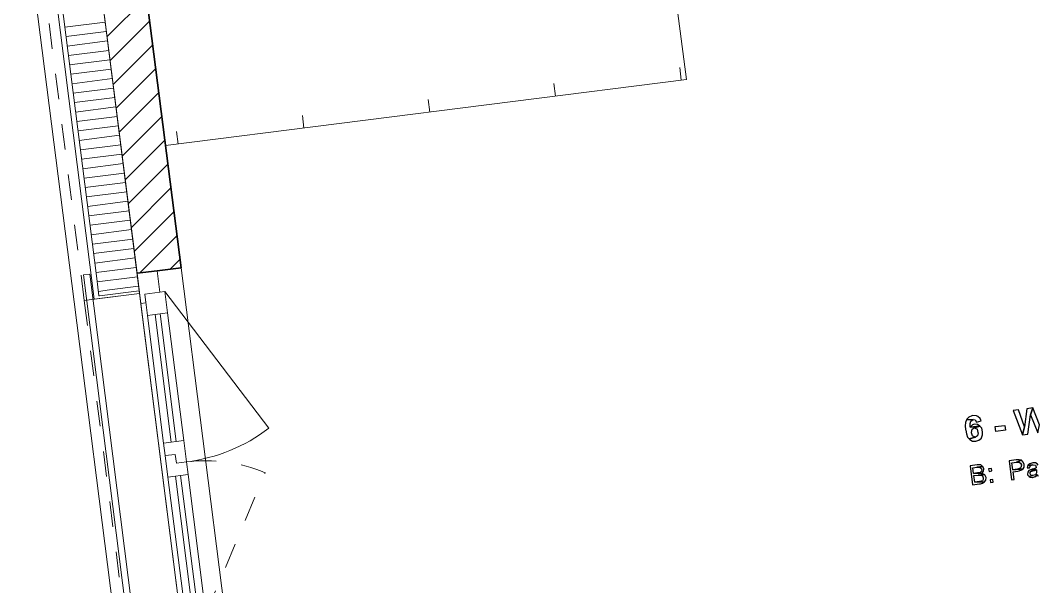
# Model space of a CAD drawing. Header units: metres. Extents: x 2713679.5 to 2713747.3, y 1226017.1 to 1226104.2.
# Drawn here: x 2713689.714 to 2713693.726, y 1226037.639 to 1226039.872 of the extents above; entities that cross this region are included whole.
import ezdxf

# ---------------------------------------------------------------- set-up
doc = ezdxf.new("R2010")
doc.units = ezdxf.units.M
doc.header["$MEASUREMENT"] = 0
doc.linetypes.add('Strich 2_1mm', pattern=[0.15, 0.1, -0.05])
doc.layers.add('plangrafiken', color=251, linetype='Continuous')
doc.layers.add('waende_stuetzen', color=250, linetype='Continuous')
doc.layers.add('texte', color=7, linetype='Continuous', true_color=0x000000)

msp = doc.modelspace()

# ---------------------------------------------------------------- linework, layer by layer
at = {"layer": 'plangrafiken', "color": 7, "linetype": 'Continuous', "lineweight": 13}
for p, q in [((2713692.3404, 1226039.6388), (2713692.2182, 1226040.6011)), ((2713690.1647, 1226040.3405), (2713690.2868, 1226039.3782)), ((2713692.3205, 1226039.6363), (2713692.3142, 1226039.6859)), ((2713690.2868, 1226039.3782), (2713692.3404, 1226039.6388)), ((2713691.8245, 1226039.5734), (2713691.8182, 1226039.623)), ((2713691.3285, 1226039.5104), (2713691.3222, 1226039.56)), ((2713690.8324, 1226039.4475), (2713690.8262, 1226039.4971)), ((2713690.3364, 1226039.3845), (2713690.3301, 1226039.4341)), ((2713689.9882, 1226038.8716), (2713689.9634, 1226038.8685)), ((2713689.9634, 1226038.8685), (2713690.321, 1226036.051)), ((2713690.3458, 1226036.0542), (2713689.9882, 1226038.8716))]:
    msp.add_line(p, q, dxfattribs=at)
at = {"layer": 'texte'}
for points in [[(2713693.6498, 1226038.3368), (2713693.6288, 1226038.3343), (2713693.6659, 1226038.2379), (2713693.6733, 1226038.27)], [(2713693.7067, 1226038.3442), (2713693.6832, 1226038.3405), (2713693.6733, 1226038.27), (2713693.6659, 1226038.2379), (2713693.6869, 1226038.2403), (2713693.698, 1226038.317)], [(2713693.7067, 1226038.3442), (2713693.698, 1226038.317), (2713693.7265, 1226038.2453), (2713693.7326, 1226038.2774)], [(2713693.4445, 1226038.2972), (2713693.4408, 1226038.2873), (2713693.4396, 1226038.2737), (2713693.4408, 1226038.2589), (2713693.442, 1226038.2564), (2713693.4445, 1226038.2416), (2713693.4495, 1226038.2292), (2713693.4556, 1226038.2218), (2713693.4804, 1226038.2292), (2713693.4705, 1226038.2329), (2713693.4692, 1226038.2342), (2713693.4643, 1226038.2465), (2713693.4643, 1226038.2478), (2713693.4668, 1226038.2601), (2713693.4754, 1226038.2651), (2713693.4977, 1226038.2725), (2713693.4594, 1226038.2688), (2713693.4594, 1226038.2824), (2713693.4618, 1226038.2923), (2713693.4717, 1226038.2985)], [(2713693.4705, 1226038.3145), (2713693.4655, 1226038.3133), (2713693.4544, 1226038.3083), (2713693.4458, 1226038.2997), (2713693.4445, 1226038.2972), (2713693.4717, 1226038.2985), (2713693.4791, 1226038.2972), (2713693.4841, 1226038.2886), (2713693.5026, 1226038.2935), (2713693.4989, 1226038.3022), (2713693.4903, 1226038.3108), (2713693.4841, 1226038.3133)], [(2713693.4767, 1226038.2799), (2713693.4692, 1226038.2774), (2713693.4594, 1226038.2688), (2713693.4977, 1226038.2725), (2713693.489, 1226038.2787)], [(2713693.4977, 1226038.2725), (2713693.4754, 1226038.2651), (2713693.4853, 1226038.2614), (2713693.4866, 1226038.2601), (2713693.4903, 1226038.2478), (2713693.4915, 1226038.2465), (2713693.489, 1226038.2342), (2713693.4804, 1226038.2292), (2713693.4556, 1226038.2218), (2713693.4581, 1226038.2193), (2713693.4692, 1226038.2131), (2713693.4816, 1226038.2131), (2713693.4816, 1226038.2131), (2713693.494, 1226038.2168), (2713693.5039, 1226038.2255), (2713693.5039, 1226038.2267), (2713693.5088, 1226038.2379), (2713693.5088, 1226038.2502), (2713693.5088, 1226038.2502), (2713693.5051, 1226038.2638)], [(2713693.5608, 1226038.2515), (2713693.5583, 1226038.2713), (2713693.5966, 1226038.275), (2713693.5991, 1226038.2564), (2713693.5608, 1226038.2515)], [(2713693.4866, 1226038.1192), (2713693.4594, 1226038.1154), (2713693.4692, 1226038.0413), (2713693.4965, 1226038.045), (2713693.5002, 1226038.045), (2713693.5088, 1226038.0474), (2713693.5162, 1226038.0524), (2713693.4779, 1226038.0511), (2713693.4742, 1226038.0771), (2713693.4915, 1226038.0796), (2713693.515, 1226038.0821), (2713693.5063, 1226038.0858), (2713693.5063, 1226038.087), (2713693.473, 1226038.0858), (2713693.4705, 1226038.108), (2713693.4853, 1226038.1105), (2713693.5088, 1226038.113), (2713693.5014, 1226038.1192), (2713693.4977, 1226038.1192)], [(2713693.6411, 1226038.1389), (2713693.6127, 1226038.1352), (2713693.6226, 1226038.061), (2713693.6325, 1226038.0623), (2713693.6288, 1226038.0919), (2713693.6473, 1226038.0944), (2713693.6523, 1226038.0957), (2713693.6622, 1226038.0994), (2713693.6683, 1226038.1043), (2713693.6275, 1226038.1006), (2713693.6238, 1226038.1278), (2713693.6424, 1226038.1303), (2713693.6622, 1226038.1377), (2713693.6622, 1226038.1377), (2713693.6523, 1226038.1389), (2713693.651, 1226038.1389)], [(2713693.6622, 1226038.1377), (2713693.6424, 1226038.1303), (2713693.6523, 1226038.1303), (2713693.6584, 1226038.1266), (2713693.6622, 1226038.1192), (2713693.6622, 1226038.1179), (2713693.6597, 1226038.1093), (2713693.6572, 1226038.1068), (2713693.6461, 1226038.1031), (2713693.6275, 1226038.1006), (2713693.6683, 1226038.1043), (2713693.672, 1226038.1105), (2713693.672, 1226038.1204), (2713693.672, 1226038.1216), (2713693.6683, 1226038.1303)], [(2713693.6869, 1226038.1167), (2713693.6844, 1226038.108), (2713693.6931, 1226038.108), (2713693.6968, 1226038.1167), (2713693.6968, 1226038.1167), (2713693.7054, 1226038.1192)], [(2713693.5088, 1226038.113), (2713693.4853, 1226038.1105), (2713693.4866, 1226038.1105), (2713693.4965, 1226038.1105), (2713693.5026, 1226038.1068), (2713693.5051, 1226038.1006), (2713693.5039, 1226038.0944), (2713693.4989, 1226038.0895), (2713693.489, 1226038.0882), (2713693.473, 1226038.0858), (2713693.5063, 1226038.087), (2713693.5125, 1226038.0944), (2713693.5138, 1226038.1031), (2713693.5138, 1226038.1043), (2713693.5101, 1226038.113)], [(2713693.515, 1226038.0821), (2713693.4915, 1226038.0796), (2713693.4927, 1226038.0796), (2713693.5026, 1226038.0796), (2713693.5088, 1226038.0759), (2713693.5113, 1226038.0685), (2713693.5113, 1226038.0623), (2713693.5076, 1226038.0573), (2713693.5026, 1226038.0549), (2713693.4965, 1226038.0536), (2713693.4779, 1226038.0511), (2713693.5162, 1226038.0524), (2713693.5212, 1226038.0598), (2713693.5212, 1226038.0598), (2713693.5224, 1226038.0697), (2713693.5212, 1226038.0722), (2713693.5175, 1226038.0808)], [(2713693.5434, 1226038.1056), (2713693.5323, 1226038.1043), (2713693.5348, 1226038.0932), (2713693.5447, 1226038.0957)], [(2713693.6968, 1226038.1006), (2713693.6906, 1226038.0969), (2713693.6869, 1226038.0907), (2713693.6856, 1226038.0833), (2713693.6856, 1226038.0808), (2713693.6918, 1226038.0734), (2713693.7067, 1226038.0771), (2713693.6992, 1226038.0796), (2713693.6955, 1226038.0845), (2713693.6955, 1226038.0895), (2713693.6992, 1226038.0932), (2713693.7067, 1226038.0957), (2713693.7129, 1226038.0969), (2713693.7215, 1226038.1006)], [(2713693.7166, 1226038.0808), (2713693.7067, 1226038.0771), (2713693.6918, 1226038.0734), (2713693.6955, 1226038.0709), (2713693.7054, 1226038.0697), (2713693.7067, 1226038.0697), (2713693.7153, 1226038.0734), (2713693.7166, 1226038.0734), (2713693.7252, 1226038.0808)], [(2713693.5484, 1226038.0623), (2713693.5385, 1226038.061), (2713693.5397, 1226038.0499), (2713693.5496, 1226038.0511)]]:
    msp.add_lwpolyline(points, close=True, dxfattribs=at)
msp.add_lwpolyline([(2713693.7277, 1226038.1179), (2713693.724, 1226038.1241), (2713693.7178, 1226038.1278), (2713693.7166, 1226038.1278), (2713693.7067, 1226038.1278), (2713693.703, 1226038.1266), (2713693.6943, 1226038.1241), (2713693.6943, 1226038.1241), (2713693.6869, 1226038.1179), (2713693.6869, 1226038.1167), (2713693.7054, 1226038.1192), (2713693.7079, 1226038.1204), (2713693.7166, 1226038.1179), (2713693.7203, 1226038.1105), (2713693.7203, 1226038.108), (2713693.7153, 1226038.1056), (2713693.7042, 1226038.1031), (2713693.6968, 1226038.1006), (2713693.7215, 1226038.1006), (2713693.7215, 1226038.0969), (2713693.7215, 1226038.0882), (2713693.7166, 1226038.0808), (2713693.7252, 1226038.0808), (2713693.7277, 1226038.0746)], dxfattribs=at)
at = {"layer": 'waende_stuetzen', "color": 7, "linetype": 'Continuous', "lineweight": 18}
for p, q in [((2713689.7936, 1226040.4446), (2713690.0058, 1226038.773)), ((2713689.8236, 1226040.3678), (2713690.0155, 1226038.8549)), ((2713690.1743, 1226038.875), (2713689.9823, 1226040.3879)), ((2713690.0155, 1226038.8549), (2713690.0244, 1226038.7855)), ((2713690.1843, 1226038.7957), (2713690.1743, 1226038.875)), ((2713690.1831, 1226038.8056), (2713690.1743, 1226038.875)), ((2713690.0268, 1226038.7858), (2713690.1831, 1226038.8056)), ((2713690.1843, 1226038.7957), (2713690.1831, 1226038.8056)), ((2713689.9661, 1226038.768), (2713689.9859, 1226038.7705)), ((2713689.9859, 1226038.7705), (2713690.1843, 1226038.7957)), ((2713690.0058, 1226038.773), (2713690.0256, 1226038.7755)), ((2713690.0268, 1226038.7858), (2713690.0244, 1226038.7855)), ((2713690.0256, 1226038.7755), (2713690.1843, 1226038.7957))]:
    msp.add_line(p, q, dxfattribs=at)
at = {"layer": 'waende_stuetzen', "color": 7, "linetype": 'Continuous', "lineweight": 13}
for p, q in [((2713690.1843, 1226038.7957), (2713689.9722, 1226040.4673)), ((2713689.9264, 1226038.763), (2713689.7143, 1226040.4345)), ((2713690.2536, 1226038.8851), (2713690.2643, 1226038.8008)), ((2713690.3479, 1226038.8971), (2713690.7004, 1226036.1194)), ((2713690.1894, 1226038.756), (2713690.1743, 1226038.875)), ((2713690.2048, 1226038.7932), (2713690.2842, 1226038.8033)), ((2713690.2643, 1226038.8008), (2713690.2048, 1226038.7932)), ((2713690.2842, 1226038.8033), (2713690.2949, 1226038.719)), ((2713690.2842, 1226038.8033), (2713690.6941, 1226038.2639)), ((2713689.9264, 1226038.763), (2713690.2588, 1226036.144)), ((2713690.1843, 1226038.7957), (2713690.5167, 1226036.1767)), ((2713690.2092, 1226038.7585), (2713690.1894, 1226038.756)), ((2713690.2048, 1226038.7932), (2713690.2092, 1226038.7585)), ((2713690.2155, 1226038.7089), (2713690.2048, 1226038.7932)), ((2713690.5117, 1226036.2164), (2713690.1894, 1226038.756)), ((2713690.2949, 1226038.719), (2713690.2155, 1226038.7089)), ((2713690.2949, 1226038.719), (2713690.3588, 1226038.2155)), ((2713690.2794, 1226038.2055), (2713690.2155, 1226038.7089)), ((2713690.3092, 1226038.2092), (2713690.2453, 1226038.7127)), ((2713690.2651, 1226038.7152), (2713690.329, 1226038.2118)), ((2713690.2794, 1226038.2055), (2713690.3588, 1226038.2155)), ((2713690.2857, 1226038.1559), (2713690.2794, 1226038.2055)), ((2713690.3588, 1226038.2155), (2713690.3695, 1226038.1312)), ((2713690.3254, 1226038.1609), (2713690.2857, 1226038.1559)), ((2713690.2964, 1226038.0715), (2713690.2857, 1226038.1559)), ((2713690.3298, 1226038.1262), (2713690.3254, 1226038.1609)), ((2713690.3298, 1226038.1262), (2713690.3695, 1226038.1312)), ((2713690.3695, 1226038.1312), (2713690.3758, 1226038.0816)), ((2713690.3758, 1226038.0816), (2713690.2964, 1226038.0715)), ((2713690.3897, 1226037.5743), (2713690.3262, 1226038.0753)), ((2713690.346, 1226038.0778), (2713690.4096, 1226037.5768)), ((2713690.3758, 1226038.0816), (2713690.4393, 1226037.5806)), ((2713690.36, 1226037.5706), (2713690.2964, 1226038.0715))]:
    msp.add_line(p, q, dxfattribs=at)
at = {"layer": 'waende_stuetzen', "color": 7, "linetype": 'Strich 2_1mm', "lineweight": 13}
for p, q in [((2713689.9661, 1226038.768), (2713689.754, 1226040.4396)), ((2713689.9661, 1226038.7682), (2713690.2985, 1226036.149)), ((2713690.4456, 1226037.531), (2713690.6798, 1226038.0889))]:
    msp.add_line(p, q, dxfattribs=at)
at = {"layer": 'waende_stuetzen', "color": 7, "linetype": 'Continuous', "lineweight": 35}
for p, q in [((2713690.3479, 1226038.8971), (2713690.1559, 1226040.4099)), ((2713690.1743, 1226038.875), (2713690.2536, 1226038.8851)), ((2713690.2536, 1226038.8851), (2713690.3479, 1226038.8971))]:
    msp.add_line(p, q, dxfattribs=at)
at = {"layer": 'waende_stuetzen', "color": 18, "linetype": 'Continuous', "lineweight": 0, "true_color": 0x000000}
for p, q in [((2713690.0559, 1226039.8077), (2713690.2125, 1226039.9642)), ((2713689.8898, 1226039.8454), (2713690.0486, 1226039.8655)), ((2713690.0679, 1226039.7136), (2713690.2244, 1226039.8701)), ((2713689.8946, 1226039.8082), (2713690.0533, 1226039.8283)), ((2713689.8993, 1226039.771), (2713690.058, 1226039.7911)), ((2713690.0798, 1226039.6194), (2713690.2363, 1226039.776)), ((2713689.904, 1226039.7338), (2713690.0627, 1226039.7539)), ((2713689.9087, 1226039.6966), (2713690.0675, 1226039.7167)), ((2713690.0918, 1226039.5253), (2713690.2483, 1226039.6818)), ((2713689.9135, 1226039.6594), (2713690.0722, 1226039.6795)), ((2713689.9182, 1226039.6222), (2713690.0769, 1226039.6423)), ((2713689.9229, 1226039.585), (2713690.0816, 1226039.6051)), ((2713689.9276, 1226039.5478), (2713690.0863, 1226039.5679)), ((2713690.1037, 1226039.4312), (2713690.2602, 1226039.5877)), ((2713689.9323, 1226039.5106), (2713690.0911, 1226039.5307)), ((2713689.9371, 1226039.4734), (2713690.0958, 1226039.4935)), ((2713690.1156, 1226039.3371), (2713690.2722, 1226039.4936)), ((2713689.9418, 1226039.4362), (2713690.1005, 1226039.4563)), ((2713689.9465, 1226039.399), (2713690.1052, 1226039.4191)), ((2713690.1276, 1226039.2429), (2713690.2841, 1226039.3995)), ((2713689.9512, 1226039.3618), (2713690.11, 1226039.3819)), ((2713689.9559, 1226039.3246), (2713690.1147, 1226039.3447)), ((2713689.9607, 1226039.2874), (2713690.1194, 1226039.3075)), ((2713690.1395, 1226039.1488), (2713690.2961, 1226039.3054)), ((2713689.9654, 1226039.2502), (2713690.1241, 1226039.2703)), ((2713689.9701, 1226039.213), (2713690.1288, 1226039.2331)), ((2713690.1515, 1226039.0547), (2713690.308, 1226039.2112)), ((2713689.9748, 1226039.1758), (2713690.1336, 1226039.1959)), ((2713689.9796, 1226039.1386), (2713690.1383, 1226039.1587)), ((2713689.9843, 1226039.1014), (2713690.143, 1226039.1215)), ((2713689.989, 1226039.0642), (2713690.1477, 1226039.0843)), ((2713690.1634, 1226038.9606), (2713690.32, 1226039.1171)), ((2713689.9937, 1226039.027), (2713690.1524, 1226039.0471)), ((2713689.9984, 1226038.9898), (2713690.1572, 1226039.0099)), ((2713690.1854, 1226038.8765), (2713690.3319, 1226039.023)), ((2713690.0032, 1226038.9526), (2713690.1619, 1226038.9727)), ((2713690.0079, 1226038.9154), (2713690.1666, 1226038.9355)), ((2713690.3068, 1226038.8919), (2713690.3438, 1226038.9289)), ((2713690.0126, 1226038.8782), (2713690.1713, 1226038.8983)), ((2713690.0173, 1226038.841), (2713690.1446, 1226038.8571)), ((2713690.1446, 1226038.8571), (2713690.176, 1226038.8611)), ((2713690.022, 1226038.8037), (2713690.0657, 1226038.8093)), ((2713690.0657, 1226038.8093), (2713690.1808, 1226038.8239))]:
    msp.add_line(p, q, dxfattribs=at)
at = {"layer": 'waende_stuetzen', "color": 7, "linetype": 'Continuous', "lineweight": 13}
msp.add_arc((2713690.2842, 1226038.8033), 0.6775, 277.2326, 307.2326, dxfattribs=at)
at = {"layer": 'waende_stuetzen', "color": 7, "linetype": 'Strich 2_1mm', "lineweight": 13}
msp.add_arc((2713690.4456, 1226037.531), 0.605, 67.2326, 97.2326, dxfattribs=at)

doc.saveas('drawing.dxf')
